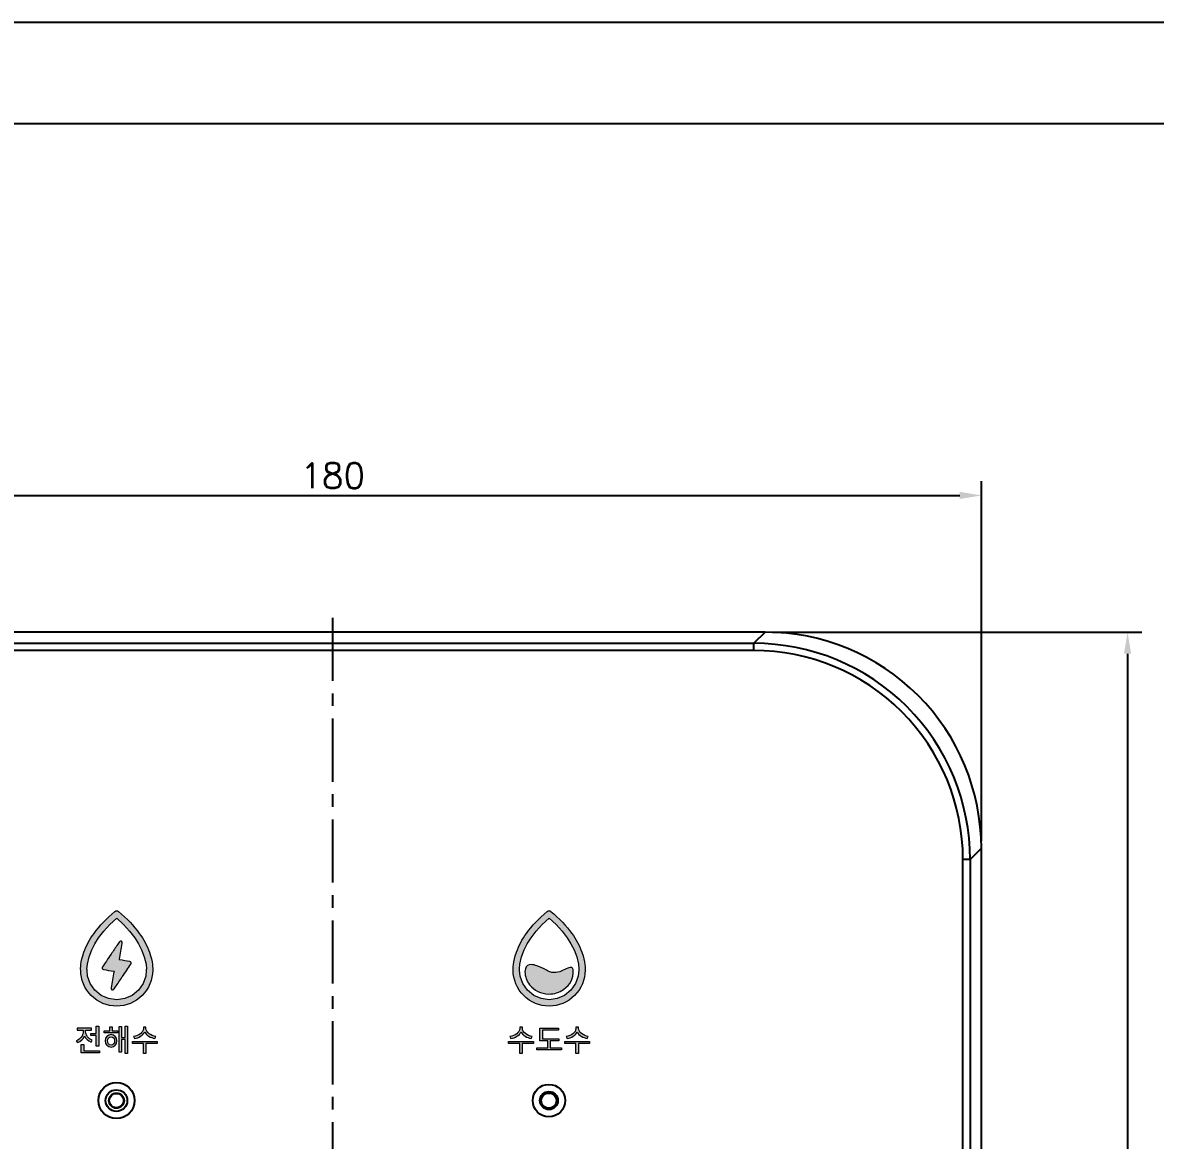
# Model space of a CAD drawing. Extents: x -296600 to -296180, y -233766 to -233172.
# Drawn here: x -296430.6 to -296273.4, y -233327.5 to -233172.4 of the extents above; entities that cross this region are included whole.
import ezdxf

# ---------------------------------------------------------------- set-up
doc = ezdxf.new("R2010")
doc.units = 0
doc.header["$LTSCALE"] = 7
doc.linetypes.add('CENTER', pattern=[2, 1.25, -0.25, 0.25, -0.25])
doc.layers.get('0').update_dxf_attribs({"color": 2, "linetype": 'CONTINUOUS'})
doc.layers.get('Defpoints').update_dxf_attribs({"linetype": 'CONTINUOUS'})
for name, color, linetype in [('CL', 1, 'CENTER'), ('D', 2, 'CONTINUOUS'), ('Layer 1', 7, 'CONTINUOUS'), ('PRT0002SHAPE', 7, 'CONTINUOUS'), ('TXT', 4, 'CONTINUOUS')]:
    doc.layers.add(name, color=color, linetype=linetype)
doc.styles.add('GHS', font='ROMANS.shx', dxfattribs={"bigfont": 'GHS.shx'})
doc.dimstyles.new('STANDARD$0', dxfattribs={"dimscale": 0, "dimtxt": 3.5, "dimasz": 3, "dimexe": 2, "dimexo": 1, "dimgap": 1, "dimtad": 3, "dimtoh": 1, "dimdec": 4, "dimdsep": 46, "dimtxsty": 'GHS', "dimcen": 2.5, "dimclrd": 2, "dimclre": 2, "dimclrt": 2, "dimadec": 0, "dimazin": 0, "dimtfac": 0.6, "dimtdec": 4, "dimtix": 1, "dimtmove": 2, "dimatfit": 3, "dimfxl": 1, "dimtolj": 1, "dimarcsym": 0})

# ---------------------------------------------------------------- blocks, each defined once
blk = doc.blocks.new('*D7')
at = {"layer": 'D', "color": 2, "lineweight": -2, "transparency": 16777216}
for p, q in [((-296477.54, -233285.94), (-296477.54, -233235.98)), ((-296297.54, -233285.94), (-296297.54, -233235.98)), ((-296474.54, -233237.98), (-296300.54, -233237.98))]:
    blk.add_line(p, q, dxfattribs=at)
at = {"layer": 'D', "color": 2, "transparency": 16777216}
for points in [[(-296474.54, -233237.48), (-296474.54, -233238.48), (-296477.54, -233237.98)], [(-296300.54, -233237.48), (-296300.54, -233238.48), (-296297.54, -233237.98)]]:
    blk.add_solid(points, dxfattribs=at)
at = {"layer": 'Defpoints', "color": 0, "transparency": 16777216}
for p in [(-296297.54, -233237.98), (-296477.54, -233286.94), (-296297.54, -233286.94)]:
    blk.add_point(p, dxfattribs=at)
at = {"layer": 'D', "color": 2, "transparency": 16777216, "insert": (-296387.54, -233235.23), "char_height": 3.5, "attachment_point": 5, "style": 'GHS', "bg_fill": 3, "box_fill_scale": 1.1, "bg_fill_color": 256, "bg_fill_true_color": 13158600, "bg_fill_transparency": 0}
blk.add_mtext('\\A1;180', dxfattribs=at)
blk = doc.blocks.new('*D8')
at = {"layer": 'D', "color": 2, "lineweight": -2, "transparency": 16777216}
for p, q in [((-296326.53, -233256.94), (-296275.25, -233256.94)), ((-296277.25, -233259.94), (-296277.25, -233453.94)), ((-296326.54, -233456.94), (-296275.25, -233456.94))]:
    blk.add_line(p, q, dxfattribs=at)
at = {"layer": 'D', "color": 2, "transparency": 16777216}
for points in [[(-296277.75, -233259.94), (-296276.75, -233259.94), (-296277.25, -233256.94)], [(-296277.75, -233453.94), (-296276.75, -233453.94), (-296277.25, -233456.94)]]:
    blk.add_solid(points, dxfattribs=at)
at = {"layer": 'Defpoints', "color": 0, "transparency": 16777216}
for p in [(-296327.53, -233256.94), (-296327.54, -233456.94), (-296277.25, -233456.94)]:
    blk.add_point(p, dxfattribs=at)
at = {"layer": 'D', "color": 2, "transparency": 16777216, "insert": (-296280, -233356.94), "char_height": 3.5, "attachment_point": 5, "rotation": 90, "style": 'GHS', "bg_fill": 3, "box_fill_scale": 1.1, "bg_fill_color": 256, "bg_fill_true_color": 13158600, "bg_fill_transparency": 0}
blk.add_mtext('\\A1;200', dxfattribs=at)
blk = doc.blocks.new('block 4')
at = {"layer": 'Layer 1', "true_color": 0x8a8a8d}
h = blk.add_hatch(color=252, dxfattribs=at)
h.dxf.hatch_style = 2
edge = h.paths.add_edge_path()
edge.add_spline(control_points=[(71.48, -105.37), (71.06, -105.22), (70.73, -104.9), (70.57, -104.51), (70.4, -104.94), (70.05, -105.3), (69.61, -105.46), (69.61, -105.46), (69.43, -105.19), (69.43, -105.19), (69.99, -104.98), (70.38, -104.48), (70.38, -103.94), (70.38, -103.94), (70.38, -103.75), (70.38, -103.75), (70.38, -103.75), (69.54, -103.75), (69.54, -103.75), (69.54, -103.75), (69.54, -103.47), (69.54, -103.47), (69.54, -103.47), (71.56, -103.47), (71.56, -103.47), (71.56, -103.47), (71.56, -103.75), (71.56, -103.75), (71.56, -103.75), (70.73, -103.75), (70.73, -103.75), (70.73, -103.75), (70.73, -103.94), (70.73, -103.94), (70.73, -104.43), (71.1, -104.91), (71.65, -105.1), (71.65, -105.1), (71.48, -105.37), (71.48, -105.37)], knot_values=[0, 0, 0, 0, 1, 1, 1, 2, 2, 2, 3, 3, 3, 4, 4, 4, 5, 5, 5, 6, 6, 6, 7, 7, 7, 8, 8, 8, 9, 9, 9, 10, 10, 10, 11, 11, 11, 12, 12, 12, 13, 13, 13, 13], degree=3, periodic=0)
h.paths.add_polyline_path([(72.65, -106.59), (72.65, -106.87), (70.11, -106.87), (70.11, -105.7), (70.46, -105.7), (70.46, -106.59)])
h.paths.add_polyline_path([(72.19, -104.21), (72.19, -103.16), (72.54, -103.16), (72.54, -105.94), (72.19, -105.94), (72.19, -104.49), (71.43, -104.49), (71.43, -104.21)])
h = blk.add_hatch(color=252, dxfattribs=at)
h.dxf.hatch_style = 2
h.paths.add_polyline_path([(74.42, -103.81), (75.19, -103.81), (75.19, -104.09), (73.3, -104.09), (73.3, -103.81), (74.08, -103.81), (74.08, -103.27), (74.42, -103.27)])
edge = h.paths.add_edge_path()
edge.add_spline(control_points=[(75.06, -105.21), (75.06, -105.72), (74.72, -106.07), (74.25, -106.07), (73.78, -106.07), (73.44, -105.72), (73.44, -105.21), (73.44, -104.7), (73.78, -104.34), (74.25, -104.34), (74.72, -104.34), (75.06, -104.7), (75.06, -105.21)], knot_values=[0, 0, 0, 0, 1, 1, 1, 2, 2, 2, 3, 3, 3, 4, 4, 4, 4], degree=3, periodic=0)
edge = h.paths.add_edge_path()
edge.add_spline(control_points=[(74.75, -105.21), (74.75, -104.88), (74.54, -104.64), (74.25, -104.64), (73.95, -104.64), (73.75, -104.88), (73.75, -105.21), (73.75, -105.55), (73.95, -105.79), (74.25, -105.79), (74.54, -105.79), (74.75, -105.55), (74.75, -105.21)], knot_values=[0, 0, 0, 0, 1, 1, 1, 2, 2, 2, 3, 3, 3, 4, 4, 4, 4], degree=3, periodic=0)
h.paths.add_polyline_path([(76.52, -103.15), (76.52, -106.95), (76.19, -106.95), (76.19, -105.04), (75.7, -105.04), (75.7, -106.77), (75.38, -106.77), (75.38, -103.24), (75.7, -103.24), (75.7, -104.76), (76.19, -104.76), (76.19, -103.15)])
h = blk.add_hatch(color=252, dxfattribs=at)
h.dxf.hatch_style = 2
h.paths.add_polyline_path([(80.64, -105.58), (79.09, -105.58), (79.09, -106.96), (78.74, -106.96), (78.74, -105.58), (77.21, -105.58), (77.21, -105.3), (80.64, -105.3)])
edge = h.paths.add_edge_path()
edge.add_spline(control_points=[(80.33, -104.89), (79.74, -104.78), (79.17, -104.45), (78.92, -104), (78.68, -104.46), (78.11, -104.78), (77.52, -104.89), (77.52, -104.89), (77.38, -104.61), (77.38, -104.61), (78.07, -104.5), (78.74, -104.05), (78.74, -103.51), (78.74, -103.51), (78.74, -103.29), (78.74, -103.29), (78.74, -103.29), (79.1, -103.29), (79.1, -103.29), (79.1, -103.29), (79.1, -103.51), (79.1, -103.51), (79.1, -104.03), (79.78, -104.5), (80.47, -104.61), (80.47, -104.61), (80.33, -104.89), (80.33, -104.89)], knot_values=[0, 0, 0, 0, 1, 1, 1, 2, 2, 2, 3, 3, 3, 4, 4, 4, 5, 5, 5, 6, 6, 6, 7, 7, 7, 8, 8, 8, 9, 9, 9, 9], degree=3, periodic=0)
at = {"layer": 'Layer 1', "lineweight": 0}
for points in [[(72.19, -104.21), (72.19, -103.16), (72.54, -103.16), (72.54, -105.94), (72.19, -105.94), (72.19, -104.49), (71.43, -104.49), (71.43, -104.21), (72.19, -104.21)], [(74.42, -103.81), (75.19, -103.81), (75.19, -104.09), (73.3, -104.09), (73.3, -103.81), (74.08, -103.81), (74.08, -103.27), (74.42, -103.27), (74.42, -103.81)], [(76.52, -103.15), (76.52, -106.95), (76.19, -106.95), (76.19, -105.04), (75.7, -105.04), (75.7, -106.77), (75.38, -106.77), (75.38, -103.24), (75.7, -103.24), (75.7, -104.76), (76.19, -104.76), (76.19, -103.15), (76.52, -103.15)], [(72.65, -106.59), (72.65, -106.87), (70.11, -106.87), (70.11, -105.7), (70.46, -105.7), (70.46, -106.59), (72.65, -106.59)], [(80.64, -105.58), (79.09, -105.58), (79.09, -106.96), (78.74, -106.96), (78.74, -105.58), (77.21, -105.58), (77.21, -105.3), (80.64, -105.3), (80.64, -105.58)]]:
    blk.add_lwpolyline(points, dxfattribs=at)
for points, knots in [([(71.48, -105.37), (71.06, -105.22), (70.73, -104.9), (70.57, -104.51), (70.4, -104.94), (70.05, -105.3), (69.61, -105.46), (69.61, -105.46), (69.43, -105.19), (69.43, -105.19), (69.99, -104.98), (70.38, -104.48), (70.38, -103.94), (70.38, -103.94), (70.38, -103.75), (70.38, -103.75), (70.38, -103.75), (69.54, -103.75), (69.54, -103.75), (69.54, -103.75), (69.54, -103.47), (69.54, -103.47), (69.54, -103.47), (71.56, -103.47), (71.56, -103.47), (71.56, -103.47), (71.56, -103.75), (71.56, -103.75), (71.56, -103.75), (70.73, -103.75), (70.73, -103.75), (70.73, -103.75), (70.73, -103.94), (70.73, -103.94), (70.73, -104.43), (71.1, -104.91), (71.65, -105.1), (71.65, -105.1), (71.48, -105.37), (71.48, -105.37)], [0, 0, 0, 0, 1, 1, 1, 2, 2, 2, 3, 3, 3, 4, 4, 4, 5, 5, 5, 6, 6, 6, 7, 7, 7, 8, 8, 8, 9, 9, 9, 10, 10, 10, 11, 11, 11, 12, 12, 12, 13, 13, 13, 13]), ([(80.33, -104.89), (79.74, -104.78), (79.17, -104.45), (78.92, -104), (78.68, -104.46), (78.11, -104.78), (77.52, -104.89), (77.52, -104.89), (77.38, -104.61), (77.38, -104.61), (78.07, -104.5), (78.74, -104.05), (78.74, -103.51), (78.74, -103.51), (78.74, -103.29), (78.74, -103.29), (78.74, -103.29), (79.1, -103.29), (79.1, -103.29), (79.1, -103.29), (79.1, -103.51), (79.1, -103.51), (79.1, -104.03), (79.78, -104.5), (80.47, -104.61), (80.47, -104.61), (80.33, -104.89), (80.33, -104.89)], [0, 0, 0, 0, 1, 1, 1, 2, 2, 2, 3, 3, 3, 4, 4, 4, 5, 5, 5, 6, 6, 6, 7, 7, 7, 8, 8, 8, 9, 9, 9, 9]), ([(75.06, -105.21), (75.06, -105.72), (74.72, -106.07), (74.25, -106.07), (73.78, -106.07), (73.44, -105.72), (73.44, -105.21), (73.44, -104.7), (73.78, -104.34), (74.25, -104.34), (74.72, -104.34), (75.06, -104.7), (75.06, -105.21)], [0, 0, 0, 0, 1, 1, 1, 2, 2, 2, 3, 3, 3, 4, 4, 4, 4]), ([(74.75, -105.21), (74.75, -104.88), (74.54, -104.64), (74.25, -104.64), (73.95, -104.64), (73.75, -104.88), (73.75, -105.21), (73.75, -105.55), (73.95, -105.79), (74.25, -105.79), (74.54, -105.79), (74.75, -105.55), (74.75, -105.21)], [0, 0, 0, 0, 1, 1, 1, 2, 2, 2, 3, 3, 3, 4, 4, 4, 4])]:
    blk.add_open_spline(points, degree=3, knots=knots, dxfattribs=at)
blk = doc.blocks.new('block 11')
at = {"layer": 'Layer 1', "true_color": 0x8a8a8d}
h = blk.add_hatch(color=252, dxfattribs=at)
h.dxf.hatch_style = 2
h.paths.add_polyline_path([(132.85, -105.58), (131.3, -105.58), (131.3, -106.96), (130.95, -106.96), (130.95, -105.58), (129.42, -105.58), (129.42, -105.3), (132.85, -105.3)])
edge = h.paths.add_edge_path()
edge.add_spline(control_points=[(132.54, -104.89), (131.95, -104.78), (131.38, -104.45), (131.14, -104), (130.9, -104.46), (130.33, -104.78), (129.74, -104.89), (129.74, -104.89), (129.6, -104.61), (129.6, -104.61), (130.29, -104.5), (130.95, -104.05), (130.95, -103.51), (130.95, -103.51), (130.95, -103.29), (130.95, -103.29), (130.95, -103.29), (131.32, -103.29), (131.32, -103.29), (131.32, -103.29), (131.32, -103.51), (131.32, -103.51), (131.32, -104.03), (132, -104.5), (132.69, -104.61), (132.69, -104.61), (132.54, -104.89), (132.54, -104.89)], knot_values=[0, 0, 0, 0, 1, 1, 1, 2, 2, 2, 3, 3, 3, 4, 4, 4, 5, 5, 5, 6, 6, 6, 7, 7, 7, 8, 8, 8, 9, 9, 9, 9], degree=3, periodic=0)
h = blk.add_hatch(color=252, dxfattribs=at)
h.dxf.hatch_style = 2
h.paths.add_polyline_path([(136.76, -106.19), (136.76, -106.48), (133.31, -106.48), (133.31, -106.19), (134.85, -106.19), (134.85, -105.22), (133.75, -105.22), (133.75, -103.46), (136.32, -103.46), (136.32, -103.75), (134.1, -103.75), (134.1, -104.94), (136.36, -104.94), (136.36, -105.22), (135.2, -105.22), (135.2, -106.19)])
h = blk.add_hatch(color=252, dxfattribs=at)
h.dxf.hatch_style = 2
h.paths.add_polyline_path([(140.64, -105.58), (139.09, -105.58), (139.09, -106.96), (138.74, -106.96), (138.74, -105.58), (137.21, -105.58), (137.21, -105.3), (140.64, -105.3)])
edge = h.paths.add_edge_path()
edge.add_spline(control_points=[(140.33, -104.89), (139.74, -104.78), (139.17, -104.45), (138.93, -104), (138.69, -104.46), (138.12, -104.78), (137.53, -104.89), (137.53, -104.89), (137.39, -104.61), (137.39, -104.61), (138.08, -104.5), (138.74, -104.05), (138.74, -103.51), (138.74, -103.51), (138.74, -103.29), (138.74, -103.29), (138.74, -103.29), (139.11, -103.29), (139.11, -103.29), (139.11, -103.29), (139.11, -103.51), (139.11, -103.51), (139.11, -104.03), (139.78, -104.5), (140.47, -104.61), (140.47, -104.61), (140.33, -104.89), (140.33, -104.89)], knot_values=[0, 0, 0, 0, 1, 1, 1, 2, 2, 2, 3, 3, 3, 4, 4, 4, 5, 5, 5, 6, 6, 6, 7, 7, 7, 8, 8, 8, 9, 9, 9, 9], degree=3, periodic=0)
at = {"layer": 'Layer 1', "lineweight": 0}
for points in [[(136.76, -106.19), (136.76, -106.48), (133.31, -106.48), (133.31, -106.19), (134.85, -106.19), (134.85, -105.22), (133.75, -105.22), (133.75, -103.46), (136.32, -103.46), (136.32, -103.75), (134.1, -103.75), (134.1, -104.94), (136.36, -104.94), (136.36, -105.22), (135.2, -105.22), (135.2, -106.19), (136.76, -106.19)], [(132.85, -105.58), (131.3, -105.58), (131.3, -106.96), (130.95, -106.96), (130.95, -105.58), (129.42, -105.58), (129.42, -105.3), (132.85, -105.3), (132.85, -105.58)], [(140.64, -105.58), (139.09, -105.58), (139.09, -106.96), (138.74, -106.96), (138.74, -105.58), (137.21, -105.58), (137.21, -105.3), (140.64, -105.3), (140.64, -105.58)]]:
    blk.add_lwpolyline(points, dxfattribs=at)
for points in [[(132.54, -104.89), (131.95, -104.78), (131.38, -104.45), (131.14, -104), (130.9, -104.46), (130.33, -104.78), (129.74, -104.89), (129.74, -104.89), (129.6, -104.61), (129.6, -104.61), (130.29, -104.5), (130.95, -104.05), (130.95, -103.51), (130.95, -103.51), (130.95, -103.29), (130.95, -103.29), (130.95, -103.29), (131.32, -103.29), (131.32, -103.29), (131.32, -103.29), (131.32, -103.51), (131.32, -103.51), (131.32, -104.03), (132, -104.5), (132.69, -104.61), (132.69, -104.61), (132.54, -104.89), (132.54, -104.89)], [(140.33, -104.89), (139.74, -104.78), (139.17, -104.45), (138.93, -104), (138.69, -104.46), (138.12, -104.78), (137.53, -104.89), (137.53, -104.89), (137.39, -104.61), (137.39, -104.61), (138.08, -104.5), (138.74, -104.05), (138.74, -103.51), (138.74, -103.51), (138.74, -103.29), (138.74, -103.29), (138.74, -103.29), (139.11, -103.29), (139.11, -103.29), (139.11, -103.29), (139.11, -103.51), (139.11, -103.51), (139.11, -104.03), (139.78, -104.5), (140.47, -104.61), (140.47, -104.61), (140.33, -104.89), (140.33, -104.89)]]:
    blk.add_open_spline(points, degree=3, knots=[0, 0, 0, 0, 1, 1, 1, 2, 2, 2, 3, 3, 3, 4, 4, 4, 5, 5, 5, 6, 6, 6, 7, 7, 7, 8, 8, 8, 9, 9, 9, 9], dxfattribs=at)
blk = doc.blocks.new('BORDER')
blk.add_line((1, 0), (1, 1))

msp = doc.modelspace()

# ---------------------------------------------------------------- hatches: boundary and pattern name
at = {"layer": 'Layer 1', "true_color": 0x8a8a8d}
h = msp.add_hatch(color=252, dxfattribs=at)
edge = h.paths.add_edge_path()
edge.add_spline(control_points=[(-296412.97196, -233301.32906), (-296413.29046, -233300.4578), (-296413.7602, -233299.58533), (-296414.36826, -233298.73559)], knot_values=[9, 9, 9, 9, 10, 10, 10, 10], degree=3, periodic=0)
edge.add_spline(control_points=[(-296414.36826, -233298.73559), (-296415.12153, -233297.68243), (-296416.09063, -233296.66096), (-296417.24888, -233295.69943)], knot_values=[10, 10, 10, 10, 11, 11, 11, 11], degree=3, periodic=0)
edge.add_spline(control_points=[(-296417.24888, -233295.69943), (-296417.32381, -233295.63742), (-296417.41562, -233295.60624), (-296417.5076, -233295.60624), (-296417.5076, -233295.60624), (-296417.5076, -233295.60624), (-296417.5076, -233295.60624)], knot_values=[11, 11, 11, 11, 12, 12, 12, 13, 13, 13, 13], degree=3, periodic=0)
edge.add_spline(control_points=[(-296417.5076, -233295.60624), (-296417.5989, -233295.60624), (-296417.69105, -233295.63742), (-296417.76564, -233295.69943)], knot_values=[0, 0, 0, 0, 1, 1, 1, 1], degree=3, periodic=0)
edge.add_spline(control_points=[(-296417.76564, -233295.69943), (-296418.92474, -233296.66096), (-296419.89368, -233297.68243), (-296420.64712, -233298.73559)], knot_values=[1, 1, 1, 1, 2, 2, 2, 2], degree=3, periodic=0)
edge.add_spline(control_points=[(-296420.64712, -233298.73559), (-296421.25432, -233299.58533), (-296421.72388, -233300.4578), (-296422.04255, -233301.32906)], knot_values=[2, 2, 2, 2, 3, 3, 3, 3], degree=3, periodic=0)
edge.add_spline(control_points=[(-296422.04255, -233301.32906), (-296422.55518, -233302.73139), (-296422.51333, -233303.68912), (-296422.50127, -233303.85328)], knot_values=[3, 3, 3, 3, 4, 4, 4, 4], degree=3, periodic=0)
edge.add_spline(control_points=[(-296422.50127, -233303.85328), (-296422.49696, -233305.18085), (-296421.97779, -233306.42849), (-296421.03865, -233307.36762)], knot_values=[4, 4, 4, 4, 5, 5, 5, 5], degree=3, periodic=0)
edge.add_spline(control_points=[(-296421.03865, -233307.36762), (-296420.09521, -233308.31089), (-296418.8412, -233308.83024), (-296417.5076, -233308.83024)], knot_values=[5, 5, 5, 5, 6, 6, 6, 6], degree=3, periodic=0)
edge.add_spline(control_points=[(-296417.5076, -233308.83024), (-296416.17366, -233308.83024), (-296414.91965, -233308.31089), (-296413.97621, -233307.36762)], knot_values=[6, 6, 6, 6, 7, 7, 7, 7], degree=3, periodic=0)
edge.add_spline(control_points=[(-296413.97621, -233307.36762), (-296413.03673, -233306.42849), (-296412.51824, -233305.18085), (-296412.51359, -233303.85328)], knot_values=[7, 7, 7, 7, 8, 8, 8, 8], degree=3, periodic=0)
edge.add_spline(control_points=[(-296412.51359, -233303.85328), (-296412.50153, -233303.68912), (-296412.45933, -233302.73139), (-296412.97196, -233301.32906)], knot_values=[8, 8, 8, 8, 9, 9, 9, 9], degree=3, periodic=0)
h.paths.add_polyline_path([(-296413.67788, -233301.99422), (-296413.43836, -233303.03084), (-296413.38323, -233303.72717), (-296413.47648, -233304.65477), (-296413.84288, -233305.70612), (-296414.48639, -233306.62604), (-296415.36273, -233307.34668), (-296416.38658, -233307.79465), (-296417.5076, -233307.94847), (-296418.62851, -233307.79465), (-296419.65197, -233307.34668), (-296420.52813, -233306.62604), (-296421.17186, -233305.70612), (-296421.53847, -233304.65477), (-296421.63182, -233303.72501), (-296421.57698, -233303.03091), (-296421.33741, -233301.99427), (-296420.96982, -233301.03375), (-296420.54049, -233300.19708), (-296420.01262, -233299.36641), (-296419.30543, -233298.44623), (-296418.46491, -233297.52879), (-296417.5076, -233296.6365), (-296416.55027, -233297.52879), (-296415.70953, -233298.44623), (-296415.00229, -233299.36641), (-296414.47463, -233300.19708), (-296414.04538, -233301.03375)], flags=16)
edge = h.paths.add_edge_path(flags=0)
edge.add_spline(control_points=[(-296415.5408, -233303.01733), (-296415.72804, -233303.28484), (-296415.90649, -233303.55838), (-296416.08943, -233303.82899)], knot_values=[6, 6, 6, 6, 7, 7, 7, 7], degree=3, periodic=0)
edge.add_spline(control_points=[(-296416.08943, -233303.82899), (-296416.30423, -233304.14732), (-296416.51955, -233304.46565), (-296416.73366, -233304.7838)], knot_values=[7, 7, 7, 7, 8, 8, 8, 8], degree=3, periodic=0)
edge.add_spline(control_points=[(-296416.73366, -233304.7838), (-296417.04183, -233305.24045), (-296417.34947, -233305.69744), (-296417.65695, -233306.15426)], knot_values=[8, 8, 8, 8, 9, 9, 9, 9], degree=3, periodic=0)
edge.add_spline(control_points=[(-296417.83816, -233306.42573), (-296417.78183, -233306.33255), (-296417.71793, -233306.24418), (-296417.65695, -233306.15426)], knot_values=[9, 9, 9, 9, 10, 10, 10, 10], degree=3, periodic=0)
edge.add_spline(control_points=[(-296418.26759, -233306.26864), (-296418.29119, -233306.40024), (-296418.27224, -233306.5048), (-296418.15717, -233306.58111)], knot_values=[12, 12, 12, 12, 13, 13, 13, 13], degree=3, periodic=0)
edge.add_spline(control_points=[(-296418.26759, -233306.26864), (-296418.1365, -233305.54603), (-296418.01076, -233304.82256), (-296417.88312, -233304.09926)], knot_values=[13, 13, 13, 13, 14, 14, 14, 14], degree=3, periodic=0)
edge.add_spline(control_points=[(-296417.88312, -233304.09926), (-296417.87898, -233304.07291), (-296417.87399, -233304.04707), (-296417.86813, -233304.01262)], knot_values=[14, 14, 14, 14, 15, 15, 15, 15], degree=3, periodic=0)
edge.add_spline(control_points=[(-296417.94289, -233303.99953), (-296418.4016, -233303.91874), (-296418.85911, -233303.83313), (-296419.31869, -233303.7594)], knot_values=[16, 16, 16, 16, 17, 17, 17, 17], degree=3, periodic=0)
edge.add_spline(control_points=[(-296419.31869, -233303.7594), (-296419.47234, -233303.7346), (-296419.60033, -233303.5744), (-296419.4763, -233303.39371)], knot_values=[17, 17, 17, 17, 18, 18, 18, 18], degree=3, periodic=0)
edge.add_spline(control_points=[(-296419.4763, -233303.39371), (-296419.29044, -233303.12292), (-296419.10837, -233302.84955), (-296418.92474, -233302.57705)], knot_values=[18, 18, 18, 18, 19, 19, 19, 19], degree=3, periodic=0)
edge.add_spline(control_points=[(-296418.92474, -233302.57705), (-296418.70942, -233302.25855), (-296418.49479, -233301.94074), (-296418.28016, -233301.62207)], knot_values=[19, 19, 19, 19, 20, 20, 20, 20], degree=3, periodic=0)
edge.add_spline(control_points=[(-296418.28016, -233301.62207), (-296417.97235, -233301.16542), (-296417.66435, -233300.7086), (-296417.35653, -233300.25161)], knot_values=[20, 20, 20, 20, 21, 21, 21, 21], degree=3, periodic=0)
edge.add_spline(control_points=[(-296417.17532, -233299.98048), (-296417.23217, -233300.07298), (-296417.29607, -233300.16152), (-296417.35653, -233300.25161)], knot_values=[21, 21, 21, 21, 22, 22, 22, 22], degree=3, periodic=0)
edge.add_spline(control_points=[(-296416.74606, -233300.13689), (-296416.72229, -233300.00511), (-296416.74262, -233299.90141), (-296416.85665, -233299.82493)], knot_values=[0, 0, 0, 0, 1, 1, 1, 1], degree=3, periodic=0)
edge.add_spline(control_points=[(-296417.13054, -233302.30643), (-296417.00324, -233301.58331), (-296416.87749, -233300.85949), (-296416.74606, -233300.13689)], knot_values=[1, 1, 1, 1, 2, 2, 2, 2], degree=3, periodic=0)
edge.add_spline(control_points=[(-296417.07163, -233302.40634), (-296416.61532, -233302.48713), (-296416.15954, -233302.57291), (-296415.70186, -233302.64509)], knot_values=[4, 4, 4, 4, 5, 5, 5, 5], degree=3, periodic=0)
edge.add_spline(control_points=[(-296415.70186, -233302.64509), (-296415.53804, -233302.67127), (-296415.41436, -233302.83629), (-296415.5408, -233303.01733)], knot_values=[5, 5, 5, 5, 6, 6, 6, 6], degree=3, periodic=0)
h = msp.add_hatch(color=252, dxfattribs=at)
edge = h.paths.add_edge_path()
edge.add_spline(control_points=[(-296357.76551, -233295.69943), (-296358.92479, -233296.66096), (-296359.89355, -233297.68243), (-296360.64699, -233298.73577)], knot_values=[1, 1, 1, 1, 2, 2, 2, 2], degree=3, periodic=0)
edge.add_spline(control_points=[(-296360.64699, -233298.73577), (-296361.25436, -233299.58533), (-296361.72393, -233300.45797), (-296362.0426, -233301.32923)], knot_values=[2, 2, 2, 2, 3, 3, 3, 3], degree=3, periodic=0)
edge.add_spline(control_points=[(-296362.0426, -233301.32923), (-296362.55523, -233302.73156), (-296362.5132, -233303.6893), (-296362.50114, -233303.85345)], knot_values=[3, 3, 3, 3, 4, 4, 4, 4], degree=3, periodic=0)
edge.add_spline(control_points=[(-296362.50114, -233303.85345), (-296362.49735, -233305.18102), (-296361.97783, -233306.42884), (-296361.03835, -233307.36797)], knot_values=[4, 4, 4, 4, 5, 5, 5, 5], degree=3, periodic=0)
edge.add_spline(control_points=[(-296361.03835, -233307.36797), (-296360.09509, -233308.31124), (-296358.84107, -233308.83058), (-296357.50747, -233308.83058)], knot_values=[5, 5, 5, 5, 6, 6, 6, 6], degree=3, periodic=0)
edge.add_spline(control_points=[(-296357.50747, -233308.83058), (-296356.17353, -233308.83058), (-296354.91952, -233308.31124), (-296353.97625, -233307.36797)], knot_values=[6, 6, 6, 6, 7, 7, 7, 7], degree=3, periodic=0)
edge.add_spline(control_points=[(-296353.97625, -233307.36797), (-296353.03643, -233306.42884), (-296352.51829, -233305.18102), (-296352.51346, -233303.85345)], knot_values=[7, 7, 7, 7, 8, 8, 8, 8], degree=3, periodic=0)
edge.add_spline(control_points=[(-296352.51346, -233303.85345), (-296352.50141, -233303.6893), (-296352.45903, -233302.73156), (-296352.97166, -233301.32923)], knot_values=[8, 8, 8, 8, 9, 9, 9, 9], degree=3, periodic=0)
edge.add_spline(control_points=[(-296352.97166, -233301.32923), (-296353.29033, -233300.45797), (-296353.7599, -233299.58533), (-296354.3683, -233298.73577)], knot_values=[9, 9, 9, 9, 10, 10, 10, 10], degree=3, periodic=0)
edge.add_spline(control_points=[(-296354.3683, -233298.73577), (-296355.1214, -233297.68243), (-296356.09051, -233296.66096), (-296357.24875, -233295.69943)], knot_values=[10, 10, 10, 10, 11, 11, 11, 11], degree=3, periodic=0)
edge.add_spline(control_points=[(-296357.24875, -233295.69943), (-296357.32385, -233295.63742), (-296357.41515, -233295.60624), (-296357.50747, -233295.60624), (-296357.50747, -233295.60624), (-296357.50747, -233295.60624), (-296357.50747, -233295.60624)], knot_values=[11, 11, 11, 11, 12, 12, 12, 13, 13, 13, 13], degree=3, periodic=0)
edge.add_spline(control_points=[(-296357.50747, -233295.60624), (-296357.59877, -233295.60624), (-296357.69075, -233295.63742), (-296357.76551, -233295.69943)], knot_values=[0, 0, 0, 0, 1, 1, 1, 1], degree=3, periodic=0)
h.paths.add_polyline_path([(-296353.47623, -233304.65497), (-296353.84251, -233305.7064), (-296354.48606, -233306.62639), (-296355.3624, -233307.34695), (-296356.38625, -233307.79496), (-296357.50747, -233307.94881), (-296358.62849, -233307.79496), (-296359.65189, -233307.34695), (-296360.52786, -233306.62639), (-296361.17177, -233305.7064), (-296361.53855, -233304.65497), (-296361.63192, -233303.72656), (-296361.57676, -233303.03106), (-296361.33723, -233301.99431), (-296360.96977, -233301.03385), (-296360.54045, -233300.19724), (-296360.01264, -233299.36658), (-296359.30541, -233298.44629), (-296358.46476, -233297.5288), (-296357.50747, -233296.6365), (-296356.5501, -233297.5288), (-296355.70927, -233298.44629), (-296355.00201, -233299.36658), (-296354.47442, -233300.19724), (-296354.04518, -233301.03385), (-296353.67771, -233301.99427), (-296353.43822, -233303.03099), (-296353.38314, -233303.72762)], flags=16)
edge = h.paths.add_edge_path(flags=0)
edge.add_spline(control_points=[(-296354.16229, -233303.87895), (-296354.10613, -233304.97449), (-296354.5664, -233305.8523), (-296355.49692, -233306.51927)], knot_values=[10, 10, 10, 10, 11, 11, 11, 11], degree=3, periodic=0)
edge.add_spline(control_points=[(-296355.49692, -233306.51927), (-296356.10119, -233306.95232), (-296356.79537, -233307.17263), (-296357.56225, -233307.15472)], knot_values=[11, 11, 11, 11, 12, 12, 12, 12], degree=3, periodic=0)
edge.add_spline(control_points=[(-296357.56225, -233307.15472), (-296358.67123, -233307.12871), (-296359.55283, -233306.68429), (-296360.20877, -233305.86591)], knot_values=[12, 12, 12, 12, 13, 13, 13, 13], degree=3, periodic=0)
edge.add_spline(control_points=[(-296360.20877, -233305.86591), (-296360.63252, -233305.33674), (-296360.84164, -233304.73609), (-296360.85714, -233304.07497)], knot_values=[13, 13, 13, 13, 14, 14, 14, 14], degree=3, periodic=0)
edge.add_spline(control_points=[(-296359.99656, -233303.06229), (-296360.43064, -233303.04661), (-296360.71624, -233303.24936), (-296360.80236, -233303.64141)], knot_values=[1, 1, 1, 1, 2, 2, 2, 2], degree=3, periodic=0)
edge.add_spline(control_points=[(-296359.19833, -233303.23627), (-296359.45809, -233303.15427), (-296359.71888, -233303.07245), (-296359.99656, -233303.06229)], knot_values=[2, 2, 2, 2, 3, 3, 3, 3], degree=3, periodic=0)
edge.add_spline(control_points=[(-296359.19833, -233303.23627), (-296358.72497, -233303.3863), (-296358.28572, -233303.603), (-296357.86439, -233303.85053)], knot_values=[3, 3, 3, 3, 4, 4, 4, 4], degree=3, periodic=0)
edge.add_spline(control_points=[(-296357.86439, -233303.85053), (-296357.55812, -233304.03105), (-296357.23049, -233304.15628), (-296356.86428, -233304.18315)], knot_values=[4, 4, 4, 4, 5, 5, 5, 5], degree=3, periodic=0)
edge.add_spline(control_points=[(-296356.86428, -233304.18315), (-296356.46637, -233304.21261), (-296356.09533, -233304.12269), (-296355.7429, -233303.95646)], knot_values=[5, 5, 5, 5, 6, 6, 6, 6], degree=3, periodic=0)
edge.add_spline(control_points=[(-296355.7429, -233303.95646), (-296355.4666, -233303.82624), (-296355.19168, -233303.69412), (-296354.91228, -233303.56906)], knot_values=[6, 6, 6, 6, 7, 7, 7, 7], degree=3, periodic=0)
edge.add_spline(control_points=[(-296354.21121, -233303.66173), (-296354.27563, -233303.49), (-296354.4031, -233303.42109), (-296354.5943, -233303.46192)], knot_values=[8, 8, 8, 8, 9, 9, 9, 9], degree=3, periodic=0)
h = msp.add_hatch(color=252, dxfattribs=at)
edge = h.paths.add_edge_path()
edge.add_spline(control_points=[(-296416.85665, -233299.82493), (-296416.74262, -233299.90141), (-296416.72229, -233300.00511), (-296416.74606, -233300.13689), (-296416.87749, -233300.85949), (-296417.00324, -233301.58331), (-296417.13054, -233302.30643), (-296417.13519, -233302.33244), (-296417.13984, -233302.35897), (-296417.14587, -233302.3936), (-296417.11848, -233302.39842), (-296417.0954, -233302.40255), (-296417.07163, -233302.40634), (-296416.61532, -233302.48713), (-296416.15954, -233302.57291), (-296415.70186, -233302.64509), (-296415.53804, -233302.67127), (-296415.41436, -233302.83629), (-296415.5408, -233303.01733), (-296415.72804, -233303.28484), (-296415.90649, -233303.55838), (-296416.08943, -233303.82899), (-296416.30423, -233304.14732), (-296416.51955, -233304.46565), (-296416.73366, -233304.7838), (-296417.04183, -233305.24045), (-296417.34947, -233305.69744), (-296417.65695, -233306.15426), (-296417.71793, -233306.24418), (-296417.78183, -233306.33255), (-296417.83816, -233306.42573), (-296417.88966, -233306.51048), (-296417.95116, -233306.57784), (-296418.05107, -233306.59971), (-296418.08672, -233306.59368), (-296418.12203, -233306.58748), (-296418.15717, -233306.58111), (-296418.27224, -233306.5048), (-296418.29119, -233306.40024), (-296418.26759, -233306.26864), (-296418.1365, -233305.54603), (-296418.01076, -233304.82256), (-296417.88312, -233304.09926), (-296417.87898, -233304.07291), (-296417.87399, -233304.04707), (-296417.86813, -233304.01262), (-296417.89604, -233304.00797), (-296417.91912, -233304.00349), (-296417.94289, -233303.99953), (-296418.4016, -233303.91874), (-296418.85911, -233303.83313), (-296419.31869, -233303.7594), (-296419.47234, -233303.7346), (-296419.60033, -233303.5744), (-296419.4763, -233303.39371), (-296419.29044, -233303.12292), (-296419.10837, -233302.84955), (-296418.92474, -233302.57705), (-296418.70942, -233302.25855), (-296418.49479, -233301.94074), (-296418.28016, -233301.62207), (-296417.97235, -233301.16542), (-296417.66435, -233300.7086), (-296417.35653, -233300.25161), (-296417.29607, -233300.16152), (-296417.23217, -233300.07298), (-296417.17532, -233299.98048), (-296417.12347, -233299.89659), (-296417.06129, -233299.82993), (-296416.96259, -233299.80633), (-296416.92728, -233299.81219), (-296416.89214, -233299.81873), (-296416.85665, -233299.82493)], knot_values=[0, 0, 0, 0, 1, 1, 1, 2, 2, 2, 3, 3, 3, 4, 4, 4, 5, 5, 5, 6, 6, 6, 7, 7, 7, 8, 8, 8, 9, 9, 9, 10, 10, 10, 11, 11, 11, 12, 12, 12, 13, 13, 13, 14, 14, 14, 15, 15, 15, 16, 16, 16, 17, 17, 17, 18, 18, 18, 19, 19, 19, 20, 20, 20, 21, 21, 21, 22, 22, 22, 23, 23, 23, 24, 24, 24, 24], degree=3, periodic=0)
h = msp.add_hatch(color=252, dxfattribs=at)
edge = h.paths.add_edge_path()
edge.add_spline(control_points=[(-296360.85714, -233304.07497), (-296360.83923, -233303.93028), (-296360.83337, -233303.78335), (-296360.80236, -233303.64141), (-296360.71624, -233303.24936), (-296360.43064, -233303.04661), (-296359.99656, -233303.06229), (-296359.71888, -233303.07245), (-296359.45809, -233303.15427), (-296359.19833, -233303.23627), (-296358.72497, -233303.3863), (-296358.28572, -233303.603), (-296357.86439, -233303.85053), (-296357.55812, -233304.03105), (-296357.23049, -233304.15628), (-296356.86428, -233304.18315), (-296356.46637, -233304.21261), (-296356.09533, -233304.12269), (-296355.7429, -233303.95646), (-296355.4666, -233303.82624), (-296355.19168, -233303.69412), (-296354.91228, -233303.56906), (-296354.81134, -233303.52376), (-296354.70386, -233303.48535), (-296354.5943, -233303.46192), (-296354.4031, -233303.42109), (-296354.27563, -233303.49), (-296354.21121, -233303.66173), (-296354.18571, -233303.7315), (-296354.16642, -233303.80626), (-296354.16229, -233303.87895), (-296354.10613, -233304.97449), (-296354.5664, -233305.8523), (-296355.49692, -233306.51927), (-296356.10119, -233306.95232), (-296356.79537, -233307.17263), (-296357.56225, -233307.15472), (-296358.67123, -233307.12871), (-296359.55283, -233306.68429), (-296360.20877, -233305.86591), (-296360.63252, -233305.33674), (-296360.84164, -233304.73609), (-296360.85714, -233304.07497)], knot_values=[0, 0, 0, 0, 1, 1, 1, 2, 2, 2, 3, 3, 3, 4, 4, 4, 5, 5, 5, 6, 6, 6, 7, 7, 7, 8, 8, 8, 9, 9, 9, 10, 10, 10, 11, 11, 11, 12, 12, 12, 13, 13, 13, 14, 14, 14, 14], degree=3, periodic=0)

# ---------------------------------------------------------------- linework, layer by layer
at = {"layer": 'CL'}
msp.add_line((-296387.54032, -233254.94102), (-296387.54032, -233467.94098), dxfattribs=at)
at = {"layer": 'Layer 1', "lineweight": 0}
for points in [[(-296417.5076, -233296.6365), (-296416.55027, -233297.52879), (-296415.70953, -233298.44623), (-296415.00229, -233299.36641), (-296414.47463, -233300.19708), (-296414.04538, -233301.03375), (-296413.67788, -233301.99422), (-296413.43836, -233303.03084), (-296413.3893, -233303.65048), (-296413.39357, -233303.79055), (-296413.39433, -233303.80402), (-296413.39509, -233303.81749), (-296413.39523, -233303.82257), (-296413.39539, -233303.83717), (-296413.39553, -233303.84949), (-296413.47648, -233304.65477), (-296413.84288, -233305.70612), (-296414.48639, -233306.62604), (-296415.36273, -233307.34668), (-296416.38658, -233307.79465), (-296417.5076, -233307.94847), (-296418.62851, -233307.79465), (-296419.65197, -233307.34668), (-296420.52813, -233306.62604), (-296421.17186, -233305.70612), (-296421.53847, -233304.65477), (-296421.61932, -233303.84949), (-296421.61932, -233303.83717), (-296421.61932, -233303.82257), (-296421.61947, -233303.81749), (-296421.62053, -233303.80402), (-296421.62159, -233303.79055), (-296421.62594, -233303.6505), (-296421.57698, -233303.03091), (-296421.33741, -233301.99427), (-296420.96982, -233301.03375), (-296420.54049, -233300.19708), (-296420.01262, -233299.36641), (-296419.30543, -233298.44623), (-296418.46491, -233297.52879)], [(-296357.50747, -233296.6365), (-296356.5501, -233297.5288), (-296355.70927, -233298.44629), (-296355.00201, -233299.36658), (-296354.47442, -233300.19724), (-296354.04518, -233301.03385), (-296353.67771, -233301.99427), (-296353.43822, -233303.03099), (-296353.38922, -233303.65066), (-296353.39343, -233303.79073), (-296353.39403, -233303.80428), (-296353.39464, -233303.81782), (-296353.39479, -233303.8229), (-296353.39512, -233303.83741), (-296353.39539, -233303.84966), (-296353.47623, -233304.65497), (-296353.84251, -233305.7064), (-296354.48606, -233306.62639), (-296355.3624, -233307.34695), (-296356.38625, -233307.79496), (-296357.50747, -233307.94881), (-296358.62849, -233307.79496), (-296359.65189, -233307.34695), (-296360.52786, -233306.62639), (-296361.17177, -233305.7064), (-296361.53855, -233304.65497), (-296361.61954, -233303.84966), (-296361.61954, -233303.83741), (-296361.61954, -233303.8229), (-296361.61969, -233303.81782), (-296361.62075, -233303.80428), (-296361.62181, -233303.79073), (-296361.6259, -233303.65067), (-296361.57676, -233303.03106), (-296361.33723, -233301.99431), (-296360.96977, -233301.03385), (-296360.54045, -233300.19724), (-296360.01264, -233299.36658), (-296359.30541, -233298.44629), (-296358.46476, -233297.5288)]]:
    msp.add_lwpolyline(points, close=True, dxfattribs=at)
for points, knots in [([(-296417.5076, -233295.60624), (-296417.5989, -233295.60624), (-296417.69105, -233295.63742), (-296417.76564, -233295.69943), (-296418.92474, -233296.66096), (-296419.89368, -233297.68243), (-296420.64712, -233298.73559), (-296421.25432, -233299.58533), (-296421.72388, -233300.4578), (-296422.04255, -233301.32906), (-296422.55518, -233302.73139), (-296422.51333, -233303.68912), (-296422.50127, -233303.85328), (-296422.49696, -233305.18085), (-296421.97779, -233306.42849), (-296421.03865, -233307.36762), (-296420.09521, -233308.31089), (-296418.8412, -233308.83024), (-296417.5076, -233308.83024), (-296416.17366, -233308.83024), (-296414.91965, -233308.31089), (-296413.97621, -233307.36762), (-296413.03673, -233306.42849), (-296412.51824, -233305.18085), (-296412.51359, -233303.85328), (-296412.50153, -233303.68912), (-296412.45933, -233302.73139), (-296412.97196, -233301.32906), (-296413.29046, -233300.4578), (-296413.7602, -233299.58533), (-296414.36826, -233298.73559), (-296415.12153, -233297.68243), (-296416.09063, -233296.66096), (-296417.24888, -233295.69943), (-296417.32381, -233295.63742), (-296417.41562, -233295.60624), (-296417.5076, -233295.60624), (-296417.5076, -233295.60624), (-296417.5076, -233295.60624), (-296417.5076, -233295.60624)], [0, 0, 0, 0, 1, 1, 1, 2, 2, 2, 3, 3, 3, 4, 4, 4, 5, 5, 5, 6, 6, 6, 7, 7, 7, 8, 8, 8, 9, 9, 9, 10, 10, 10, 11, 11, 11, 12, 12, 12, 13, 13, 13, 13]), ([(-296357.50747, -233295.60624), (-296357.59877, -233295.60624), (-296357.69075, -233295.63742), (-296357.76551, -233295.69943), (-296358.92479, -233296.66096), (-296359.89355, -233297.68243), (-296360.64699, -233298.73577), (-296361.25436, -233299.58533), (-296361.72393, -233300.45797), (-296362.0426, -233301.32923), (-296362.55523, -233302.73156), (-296362.5132, -233303.6893), (-296362.50114, -233303.85345), (-296362.49735, -233305.18102), (-296361.97783, -233306.42884), (-296361.03835, -233307.36797), (-296360.09509, -233308.31124), (-296358.84107, -233308.83058), (-296357.50747, -233308.83058), (-296356.17353, -233308.83058), (-296354.91952, -233308.31124), (-296353.97625, -233307.36797), (-296353.03643, -233306.42884), (-296352.51829, -233305.18102), (-296352.51346, -233303.85345), (-296352.50141, -233303.6893), (-296352.45903, -233302.73156), (-296352.97166, -233301.32923), (-296353.29033, -233300.45797), (-296353.7599, -233299.58533), (-296354.3683, -233298.73577), (-296355.1214, -233297.68243), (-296356.09051, -233296.66096), (-296357.24875, -233295.69943), (-296357.32385, -233295.63742), (-296357.41515, -233295.60624), (-296357.50747, -233295.60624), (-296357.50747, -233295.60624), (-296357.50747, -233295.60624), (-296357.50747, -233295.60624)], [0, 0, 0, 0, 1, 1, 1, 2, 2, 2, 3, 3, 3, 4, 4, 4, 5, 5, 5, 6, 6, 6, 7, 7, 7, 8, 8, 8, 9, 9, 9, 10, 10, 10, 11, 11, 11, 12, 12, 12, 13, 13, 13, 13]), ([(-296416.85665, -233299.82493), (-296416.74262, -233299.90141), (-296416.72229, -233300.00511), (-296416.74606, -233300.13689), (-296416.87749, -233300.85949), (-296417.00324, -233301.58331), (-296417.13054, -233302.30643), (-296417.13519, -233302.33244), (-296417.13984, -233302.35897), (-296417.14587, -233302.3936), (-296417.11848, -233302.39842), (-296417.0954, -233302.40255), (-296417.07163, -233302.40634), (-296416.61532, -233302.48713), (-296416.15954, -233302.57291), (-296415.70186, -233302.64509), (-296415.53804, -233302.67127), (-296415.41436, -233302.83629), (-296415.5408, -233303.01733), (-296415.72804, -233303.28484), (-296415.90649, -233303.55838), (-296416.08943, -233303.82899), (-296416.30423, -233304.14732), (-296416.51955, -233304.46565), (-296416.73366, -233304.7838), (-296417.04183, -233305.24045), (-296417.34947, -233305.69744), (-296417.65695, -233306.15426), (-296417.71793, -233306.24418), (-296417.78183, -233306.33255), (-296417.83816, -233306.42573), (-296417.88966, -233306.51048), (-296417.95116, -233306.57784), (-296418.05107, -233306.59971), (-296418.08672, -233306.59368), (-296418.12203, -233306.58748), (-296418.15717, -233306.58111), (-296418.27224, -233306.5048), (-296418.29119, -233306.40024), (-296418.26759, -233306.26864), (-296418.1365, -233305.54603), (-296418.01076, -233304.82256), (-296417.88312, -233304.09926), (-296417.87898, -233304.07291), (-296417.87399, -233304.04707), (-296417.86813, -233304.01262), (-296417.89604, -233304.00797), (-296417.91912, -233304.00349), (-296417.94289, -233303.99953), (-296418.4016, -233303.91874), (-296418.85911, -233303.83313), (-296419.31869, -233303.7594), (-296419.47234, -233303.7346), (-296419.60033, -233303.5744), (-296419.4763, -233303.39371), (-296419.29044, -233303.12292), (-296419.10837, -233302.84955), (-296418.92474, -233302.57705), (-296418.70942, -233302.25855), (-296418.49479, -233301.94074), (-296418.28016, -233301.62207), (-296417.97235, -233301.16542), (-296417.66435, -233300.7086), (-296417.35653, -233300.25161), (-296417.29607, -233300.16152), (-296417.23217, -233300.07298), (-296417.17532, -233299.98048), (-296417.12347, -233299.89659), (-296417.06129, -233299.82993), (-296416.96259, -233299.80633), (-296416.92728, -233299.81219), (-296416.89214, -233299.81873), (-296416.85665, -233299.82493)], [0, 0, 0, 0, 1, 1, 1, 2, 2, 2, 3, 3, 3, 4, 4, 4, 5, 5, 5, 6, 6, 6, 7, 7, 7, 8, 8, 8, 9, 9, 9, 10, 10, 10, 11, 11, 11, 12, 12, 12, 13, 13, 13, 14, 14, 14, 15, 15, 15, 16, 16, 16, 17, 17, 17, 18, 18, 18, 19, 19, 19, 20, 20, 20, 21, 21, 21, 22, 22, 22, 23, 23, 23, 24, 24, 24, 24]), ([(-296360.85714, -233304.07497), (-296360.83923, -233303.93028), (-296360.83337, -233303.78335), (-296360.80236, -233303.64141), (-296360.71624, -233303.24936), (-296360.43064, -233303.04661), (-296359.99656, -233303.06229), (-296359.71888, -233303.07245), (-296359.45809, -233303.15427), (-296359.19833, -233303.23627), (-296358.72497, -233303.3863), (-296358.28572, -233303.603), (-296357.86439, -233303.85053), (-296357.55812, -233304.03105), (-296357.23049, -233304.15628), (-296356.86428, -233304.18315), (-296356.46637, -233304.21261), (-296356.09533, -233304.12269), (-296355.7429, -233303.95646), (-296355.4666, -233303.82624), (-296355.19168, -233303.69412), (-296354.91228, -233303.56906), (-296354.81134, -233303.52376), (-296354.70386, -233303.48535), (-296354.5943, -233303.46192), (-296354.4031, -233303.42109), (-296354.27563, -233303.49), (-296354.21121, -233303.66173), (-296354.18571, -233303.7315), (-296354.16642, -233303.80626), (-296354.16229, -233303.87895), (-296354.10613, -233304.97449), (-296354.5664, -233305.8523), (-296355.49692, -233306.51927), (-296356.10119, -233306.95232), (-296356.79537, -233307.17263), (-296357.56225, -233307.15472), (-296358.67123, -233307.12871), (-296359.55283, -233306.68429), (-296360.20877, -233305.86591), (-296360.63252, -233305.33674), (-296360.84164, -233304.73609), (-296360.85714, -233304.07497)], [0, 0, 0, 0, 1, 1, 1, 2, 2, 2, 3, 3, 3, 4, 4, 4, 5, 5, 5, 6, 6, 6, 7, 7, 7, 8, 8, 8, 9, 9, 9, 10, 10, 10, 11, 11, 11, 12, 12, 12, 13, 13, 13, 14, 14, 14, 14])]:
    msp.add_open_spline(points, degree=3, knots=knots, dxfattribs=at)
at = {"layer": 'PRT0002SHAPE', "color": 7, "linetype": 'Continuous'}
for p, q in [((-296327.5354, -233256.94193), (-296447.54454, -233256.94193)), ((-296327.5354, -233256.94189), (-296329.08921, -233258.4957)), ((-296445.99073, -233258.4957), (-296329.08921, -233258.4957)), ((-296329.08921, -233259.49554), (-296329.08921, -233258.4957)), ((-296329.08921, -233259.49557), (-296445.99073, -233259.49558)), ((-296299.09378, -233288.49113), (-296297.53997, -233286.93732)), ((-296297.54001, -233426.94646), (-296297.54001, -233286.93732)), ((-296300.09365, -233425.39265), (-296300.09366, -233288.49113)), ((-296299.09378, -233288.49113), (-296300.09362, -233288.49113)), ((-296299.09378, -233288.49113), (-296299.09378, -233425.39265))]:
    msp.add_line(p, q, dxfattribs=at)
for centre, radius in [((-296417.53997, -233321.94189), 2.5), ((-296357.53997, -233321.94189), 2.25), ((-296417.53997, -233321.94189), 1.5), ((-296417.53997, -233321.94189), 1.05), ((-296417.53997, -233321.94189), 1), ((-296357.53997, -233321.94189), 1.25), ((-296357.53997, -233321.94189), 1.05)]:
    msp.add_circle(centre, radius, dxfattribs=at)
for centre, radius, start, end in [((-296327.53374, -233286.93566), 29.99372, 359.9968216, 90.0031784), ((-296329.08845, -233288.49137), 29.99568, 359.9985697, 90.0014403), ((-296329.08805, -233288.4911), 28.99553, 359.9977481, 90.002285)]:
    msp.add_arc(centre, radius, start, end, dxfattribs=at)
at = {"layer": 'TXT', "color": 4}
msp.add_line((-296580.54001, -233186.3773), (-296190.54001, -233186.3773), dxfattribs=at)

# ---------------------------------------------------------------- block references
at = {"layer": 'Layer 1'}
for name, p in [('block 4', (-296492.54075, -233208.44205)), ('block 11', (-296492.5411, -233208.44111))]:
    msp.add_blockref(name, p, dxfattribs=at)

# ---------------------------------------------------------------- next in the draw order: dimensions: what is measured, and where the dimension line sits
at = {"layer": 'D'}
dim = msp.add_linear_dim(base=(-296297.53997, -233237.97923), p1=(-296477.53997, -233286.93732), p2=(-296297.53997, -233286.93732), dimstyle='STANDARD$0', override={"dimscale": 1, "dimtoh": 0, "dimcen": 3, "dimadec": 4, "dimazin": 2, "dimtmove": 1, "dimatfit": 0, "dimfxl": 3, "dimtfill": 1, "dimarcsym": 2}, dxfattribs=at)
dim.commit()
dim.dimension.update_dxf_attribs({"geometry": '*D7', "text_midpoint": (-296387.53997, -233235.22923)})

# ---------------------------------------------------------------- next in the draw order: dimensions: what is measured, and where the dimension line sits
dim = msp.add_linear_dim(base=(-296277.25346, -233456.94189), p1=(-296327.53374, -233256.94193), p2=(-296327.5354, -233456.94189), angle=90, dimstyle='STANDARD$0', override={"dimscale": 1, "dimtoh": 0, "dimcen": 3, "dimadec": 4, "dimazin": 2, "dimtmove": 1, "dimatfit": 0, "dimfxl": 3, "dimtfill": 1, "dimarcsym": 2}, dxfattribs=at)
dim.commit()
dim.dimension.update_dxf_attribs({"geometry": '*D8', "text_midpoint": (-296280.00346, -233356.94191)})

# ---------------------------------------------------------------- next in the draw order: block references
at = {"xscale": 594, "yscale": 420, "zscale": 594, "rotation": 89.99999999999999}
msp.add_blockref('BORDER', (-296179.54001, -233766.3773), dxfattribs=at)

doc.saveas('drawing.dxf')
